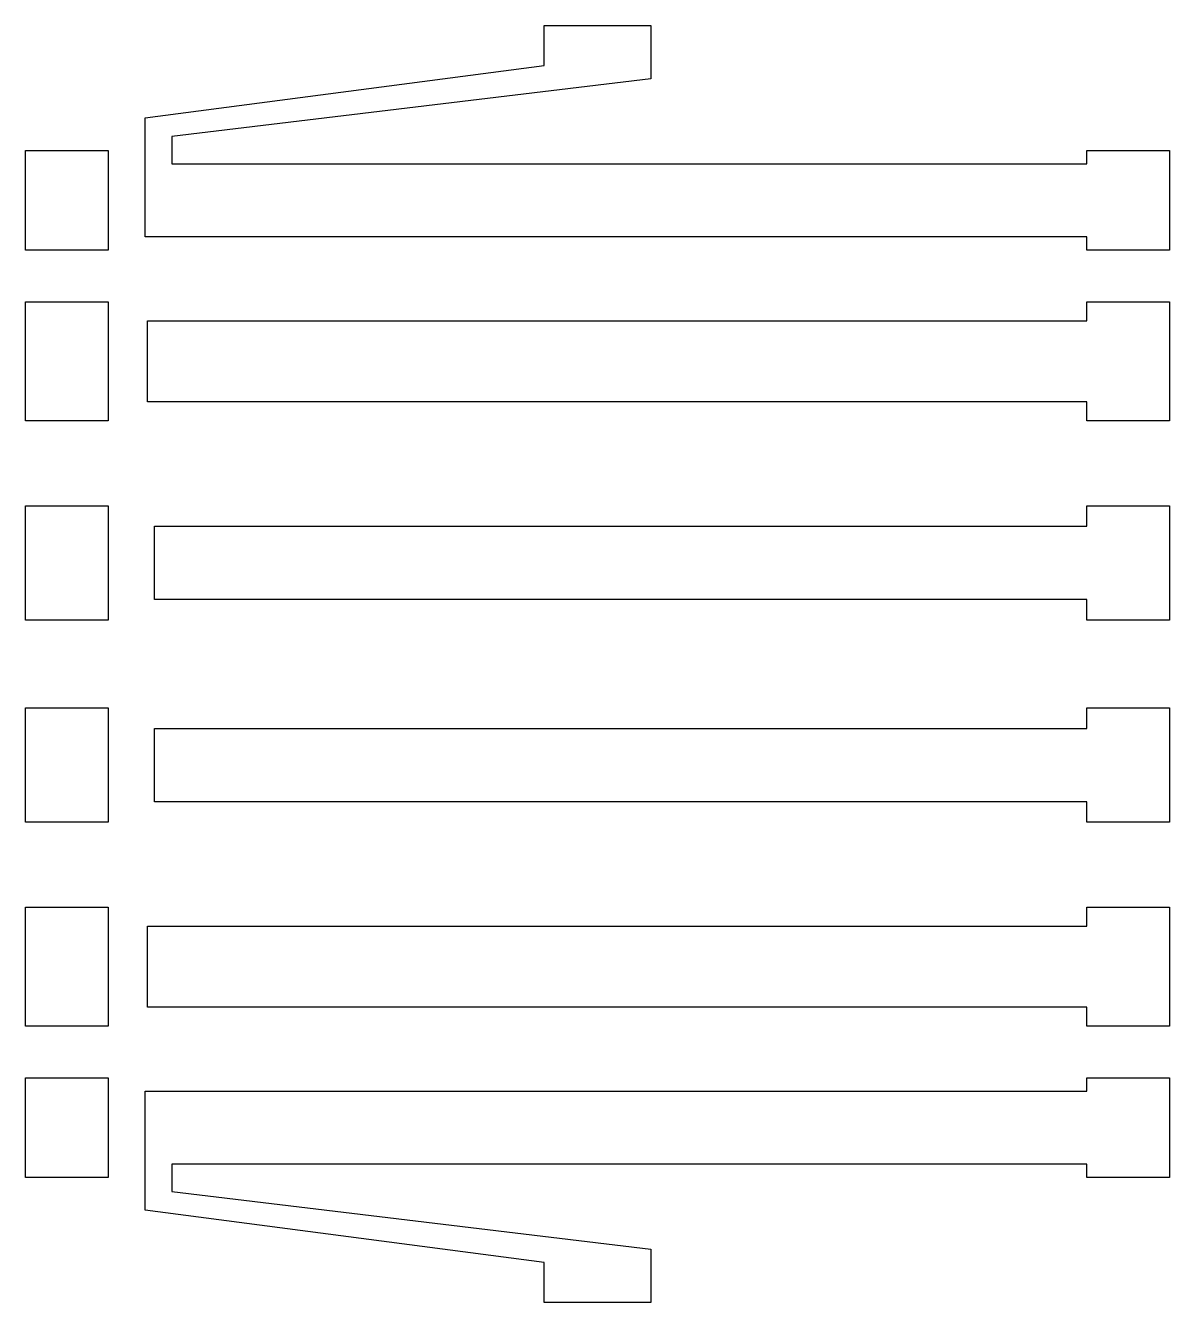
# Model space of a CAD drawing. Extents: x -2.15 to 2.15, y -2.4 to 2.4.
import ezdxf

# ---------------------------------------------------------------- set-up
doc = ezdxf.new("R2010")
doc.units = 0
doc.header["$MEASUREMENT"] = 0
doc.layers.add('L', color=7, linetype='Continuous')

msp = doc.modelspace()

# ---------------------------------------------------------------- linework, layer by layer
at = {"layer": 'L'}
for points in [[(1.84, 1.55598), (1.84, 1.60567), (-1.7, 1.60567), (-1.7, 2.05266), (-0.2, 2.25), (-0.2, 2.4), (0.2, 2.4), (0.2, 2.2), (-1.6, 1.98266), (-1.6, 1.88), (1.84, 1.88), (1.84, 1.92969), (2.15, 1.92969), (2.15, 1.55598)], [(-2.15, 1.92969), (-1.84, 1.92969), (-1.84, 1.55598), (-2.15, 1.55598)], [(-2.15, 1.36154), (-1.84, 1.36154), (-1.84, 0.913882), (-2.15, 0.913882)], [(1.84, 1.29), (1.84, 1.36154), (2.15, 1.36154), (2.15, 0.913882), (1.84, 0.913882), (1.84, 0.985427), (-1.692, 0.985427), (-1.692, 1.29)], [(-1.84, 0.164948), (-2.15, 0.164948), (-2.15, 0.595052), (-1.84, 0.595052)], [(1.84, 0.164948), (1.84, 0.242386), (-1.665, 0.242386), (-1.665, 0.517614), (1.84, 0.517614), (1.84, 0.595052), (2.15, 0.595052), (2.15, 0.164948)], [(-2.15, -0.164948), (-1.84, -0.164948), (-1.84, -0.595052), (-2.15, -0.595052)], [(1.84, -0.242386), (1.84, -0.164948), (2.15, -0.164948), (2.15, -0.595052), (1.84, -0.595052), (1.84, -0.517614), (-1.665, -0.517614), (-1.665, -0.242386)], [(-1.84, -1.36154), (-2.15, -1.36154), (-2.15, -0.913882), (-1.84, -0.913882)], [(1.84, -1.36154), (1.84, -1.29), (-1.692, -1.29), (-1.692, -0.985427), (1.84, -0.985427), (1.84, -0.913882), (2.15, -0.913882), (2.15, -1.36154)], [(-1.84, -1.92969), (-2.15, -1.92969), (-2.15, -1.55598), (-1.84, -1.55598)], [(1.84, -1.60567), (1.84, -1.55598), (2.15, -1.55598), (2.15, -1.92969), (1.84, -1.92969), (1.84, -1.88), (-1.6, -1.88), (-1.6, -1.98266), (0.2, -2.2), (0.2, -2.4), (-0.2, -2.4), (-0.2, -2.25), (-1.7, -2.05266), (-1.7, -1.60567)]]:
    msp.add_lwpolyline(points, close=True, dxfattribs=at)

doc.saveas('drawing.dxf')
